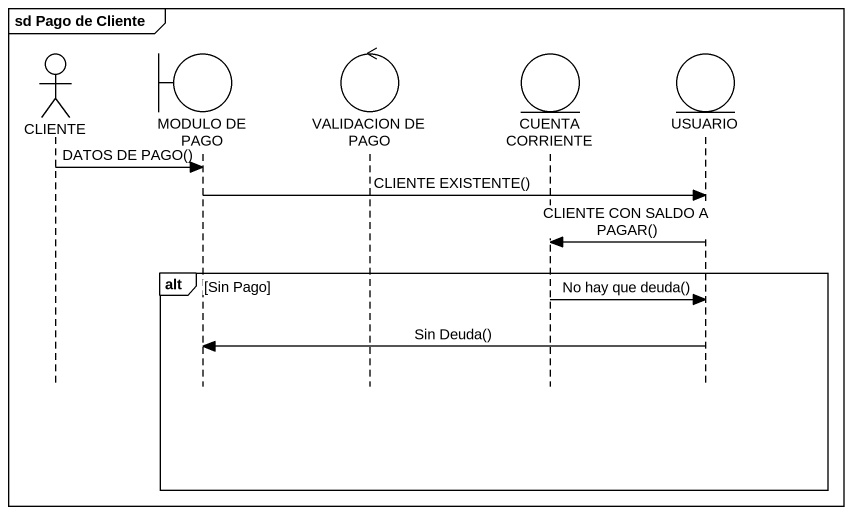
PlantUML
@startuml
mainframe sd Pago de Cliente
hide footbox
actor CLIENTE
boundary "MODULO DE PAGO" as MODULO_DE_PAGO
control "VALIDACION DE PAGO" as VALIDACION_DE_PAGO
entity "CUENTA CORRIENTE" as CUENTA_CORRIENTE
entity USUARIO

CLIENTE -> MODULO_DE_PAGO : DATOS DE PAGO()
MODULO_DE_PAGO -> USUARIO : CLIENTE EXISTENTE()
USUARIO -> CUENTA_CORRIENTE : CLIENTE CON SALDO A PAGAR()
alt Sin Pago
  CUENTA_CORRIENTE -> USUARIO : No hay que deuda()
  USUARIO -> MODULO_DE_PAGO : Sin Deuda()
end
@enduml
